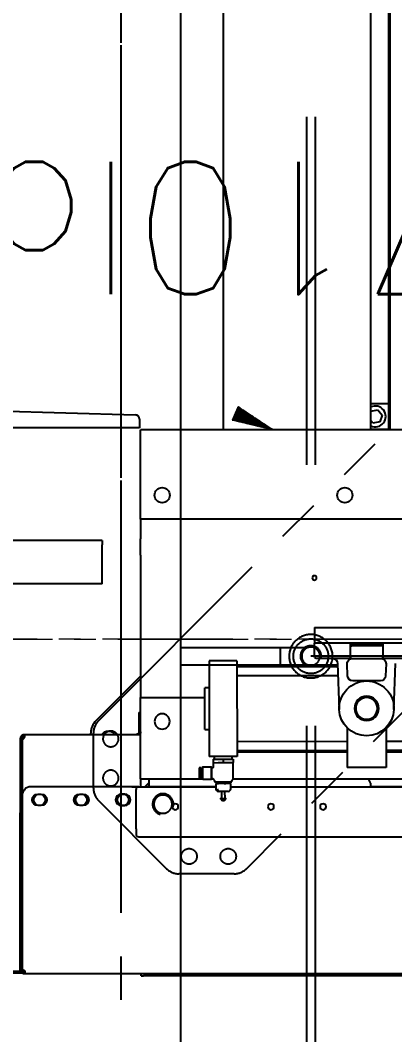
# Model space of a CAD drawing. Header units: millimetres. Extents: x 10462777 to 22643323, y 453826 to 1389191.
# Drawn here: x 11298488 to 11298918, y 596427 to 597593 of the extents above; entities that cross this region are included whole.
import ezdxf
from ezdxf.enums import TextEntityAlignment as Align

# ---------------------------------------------------------------- set-up
doc = ezdxf.new("R2010")
doc.units = ezdxf.units.MM
doc.header["$LTSCALE"] = 200
doc.header["$MEASUREMENT"] = 0
for name, pattern in [('CENTER', [2, 1.25, -0.25, 0.25, -0.25]), ('CENTER2', [1.125, 0.75, -0.125, 0.125, -0.125]), ('DASHED', [3.5, 2, -1.5]), ('PHANTOM', [2.5, 1.25, -0.25, 0.25, -0.25, 0.25, -0.25])]:
    doc.linetypes.add(name, pattern=pattern)
for name, color, linetype in [('1', 1, 'CENTER'), ('2', 2, 'CONTINUOUS'), ('205', 4, 'CONTINUOUS'), ('5', 4, 'CONTINUOUS'), ('DV1_DEFAULT', 7, 'CONTINUOUS'), ('ZZ', 7, 'CONTINUOUS')]:
    doc.layers.add(name, color=color, linetype=linetype)
doc.layers.add('LAYOUT', color=8, linetype='CONTINUOUS', lineweight=25)
doc.layers.add('TOP$1', color=7, linetype='CONTINUOUS', true_color=0xffffff)
doc.layers.add('TOP$23', color=7, linetype='CONTINUOUS', true_color=0xffffff)
doc.styles.add('SEACAD_arial_ttf', font='txt.shx ', dxfattribs={"height": 0.2, "bigfont": ' whgtxt.shx'})

# ---------------------------------------------------------------- blocks, each defined once
blk = doc.blocks.new('r710ic')
at = {"layer": 'DV1_DEFAULT', "color": 1, "linetype": 'CENTER2', "lineweight": 0}
for p, q in [((272041.4, 102141.4), (272041.4, 106426.5)), ((272041.4, 106323.8), (272041.4, 102038.8))]:
    blk.add_line(p, q, dxfattribs=at)
at = {"layer": 'LAYOUT', "color": 3}
blk.add_circle((272041.4, 104232.6), 2050.1, dxfattribs=at)

msp = doc.modelspace()

# ---------------------------------------------------------------- hatches: boundary and pattern name
at = {"layer": '1', "linetype": 'Continuous'}
h = msp.add_hatch(dxfattribs=at)
h.set_pattern_fill('ANSI31', color=27, scale=0.300004, angle=315, style=0, pattern_type=0)
h.set_pattern_definition([(315, (11296118.15898, 603361.51223), (0.212135048, 0.212135048), [])])
h.paths.add_polyline_path([(11298778.29554, 597121.77335), (11298731.26669, 597133.04325), (11298737.95736, 597148.44844)], flags=0)

# ---------------------------------------------------------------- linework, layer by layer
at = {"layer": '1', "color": 124, "linetype": 'Continuous'}
for p, q in [((11299117.78037, 597121.77335, 0), (11298625.77338, 597121.77335, 0)), ((11298625.77338, 597019.06966, 0), (11298625.77338, 597121.77335, 0)), ((11298625.77338, 597019.06966, 0), (11298625.77338, 596996.56127, 0)), ((11299145.78686, 597019.06966, 0), (11298625.77338, 597019.06966, 0)), ((11298625.77338, 596977.76715, 0), (11298625.77338, 596996.56127, 0)), ((11298625.77338, 596977.76715, 0), (11298625.77338, 596855.77372, 0)), ((11298625.77338, 596875.774, 0), (11298625.77338, 596836.9796, 0)), ((11298625.77338, 596836.9796, 0), (11298625.77338, 596814.47122, 0)), ((11298625.77338, 596814.47122, 0), (11298699.75458, 596814.47122, 0)), ((11298625.77338, 596720.71765, 0), (11298625.77338, 596814.47122, 0)), ((11298625.77338, 596720.71765, 0), (11298697.10224, 596720.71765, 0)), ((11298635.77352, 596719.91764, 0), (11298635.77352, 596720.71765, 0)), ((11298707.77358, 596720.71765, 0), (11298709.5463, 596720.71765, 0)), ((11298732.33515, 596720.71765, 0), (11298998.97868, 596720.71765, 0)), ((11298615.77323, 596711.76752, 0), (11298630.77345, 596711.76752, 0)), ((11298635.77352, 596716.7676, 0), (11298630.77345, 596711.76752, 0)), ((11298635.77516, 596711.76752, 0), (11298630.77345, 596711.76752, 0)), ((11298635.77352, 596711.76752, 0), (11298635.77352, 596719.91764, 0)), ((11298712.30623, 596711.76752, 0), (11298635.77352, 596711.76752, 0)), ((11298937.2778, 596711.76752, 0), (11298890.67566, 596711.76752, 0))]:
    msp.add_line(p, q, dxfattribs=at)
for centre in [(11298650.77373, 597046.77228, 0), (11298860.77672, 597046.77228, 0)]:
    msp.add_circle(centre, 8.75012, dxfattribs=at)
at = {"layer": '1', "color": 124, "linetype": 'Continuous', "extrusion": (0, 0, -1)}
for centre, radius in [((-11298825.77622, 596951.77093, 0), 2.50004), ((-11298650.77373, 596786.76859, 0), 8.75012)]:
    msp.add_circle(centre, radius, dxfattribs=at)
at = {"layer": '2', "color": 252, "linetype": 'Continuous'}
for p, q in [((11298720.82723, 598121.79335, 0), (11298720.82723, 597121.77757, 0)), ((11298890.72464, 597121.77757, 0), (11298890.72464, 598121.79335, 0)), ((11298910.77743, 598121.8149, 0), (11298910.77743, 597152.32816, 0)), ((11298912.77745, 597121.81194, 0), (11298912.77745, 598121.79787, 0)), ((11298890.72433, 597152.27378, 0), (11298910.77743, 597152.27378, 0)), ((11298910.77743, 597152.27378, 0), (11298910.77743, 597122.27336, 0)), ((11298910.77743, 597122.27336, 0), (11298890.72433, 597122.27336, 0)), ((11298574.63051, 596787.62647, 0), (11298625.77663, 596838.77258, 0)), ((11298623.89879, 596796.91962, 0), (11298625.77335, 596796.91962, 0)), ((11298623.89879, 596796.91962, 0), (11298623.89879, 596786.91948, 0)), ((11298623.89879, 596786.91948, 0), (11298623.89879, 596774.91931, 0)), ((11298489.646, 596766.79375, 0), (11298487.64597, 596766.79375, 0)), ((11298487.64597, 596766.79375, 0), (11298487.64597, 596766.6683, 0)), ((11298487.64597, 596766.6683, 0), (11298487.64597, 596681.6671, 0)), ((11298487.64597, 596766.6683, 0), (11298489.646, 596766.6683, 0)), ((11298489.646, 596766.79375, 0), (11298489.646, 596766.6683, 0)), ((11298489.646, 596766.6683, 0), (11298489.646, 596681.6671, 0)), ((11298489.77145, 596701.66762, 0), (11298489.77145, 596766.6683, 0)), ((11298490.02374, 596771.05098, 0), (11298491.07265, 596769.3481, 0)), ((11298492.64604, 596771.79382, 0), (11298625.77338, 596771.79382, 0)), ((11298492.64604, 596771.0542, 0), (11298492.64604, 596771.79382, 0)), ((11298492.64604, 596769.42389, 0), (11298492.64604, 596771.0542, 0)), ((11298568.77257, 596771.79326, 0), (11298568.77257, 596773.48413, 0)), ((11298623.89879, 596774.91931, 0), (11298625.77335, 596774.91931, 0)), ((11298623.89879, 596774.91931, 0), (11298623.89879, 596774.79386, 0)), ((11298625.77335, 596774.79386, 0), (11298623.89879, 596774.79386, 0)), ((11298489.76957, 596736.66788, 0), (11298489.64582, 596736.66788, 0)), ((11298625.77338, 596720.71772, 0), (11298625.77338, 596711.6685, 0)), ((11298890.40919, 596716.21396, 0), (11298887.809, 596720.71762, 0)), ((11298623.77266, 596711.66752, 0), (11298499.77159, 596711.66752, 0)), ((11298650.77373, 596711.76752, 0), (11298650.77373, 596711.66674, 0)), ((11298890.67714, 596711.66752, 0), (11298890.67714, 596715.21395, 0)), ((11298489.77145, 596701.66738, 0), (11298489.77145, 596501.6541, 0)), ((11298507.7717, 596703.1674, 0), (11298511.77176, 596703.1674, 0)), ((11298555.77238, 596703.1674, 0), (11298559.77244, 596703.1674, 0)), ((11298607.77312, 596703.1674, 0), (11298603.77306, 596703.1674, 0)), ((11298511.77176, 596690.16722, 0), (11298507.7717, 596690.16722, 0)), ((11298559.77244, 596690.16722, 0), (11298555.77238, 596690.16722, 0)), ((11298603.77306, 596690.16722, 0), (11298607.77312, 596690.16722, 0)), ((11298487.64597, 596681.6671, 0), (11298489.646, 596681.6671, 0)), ((11298487.64597, 596501.6541, 0), (11298487.64597, 596681.6671, 0)), ((11298489.646, 596501.6541, 0), (11298489.646, 596681.6671, 0)), ((11298489.64582, 596546.66518, 0), (11298489.77145, 596546.66518, 0)), ((11298487.64597, 596501.6541, 0), (11298489.646, 596501.6541, 0)), ((11298487.64597, 596501.6541, 0), (11298487.64597, 596501.5391, 0)), ((11298489.646, 596501.5391, 0), (11298487.64597, 596501.5391, 0)), ((11298489.646, 596501.6541, 0), (11298489.646, 596501.5391, 0)), ((11298489.98031, 596497.3089, 0), (11298491.04662, 596499.001, 0)), ((11298492.64604, 596497.30547, 0), (11298492.64604, 596496.53902, 0)), ((11298959.91968, 596496.53902, 0), (11298492.64604, 596496.53902, 0)), ((11298626.77339, 596494.539, 0), (11298626.77339, 596496.53902, 0)), ((11298626.77339, 596494.539, 0), (11298629.11657, 596494.539, 0)), ((11298654.43064, 596494.539, 0), (11298629.11657, 596494.539, 0)), ((11298660.08757, 596494.539, 0), (11298654.43064, 596494.539, 0)), ((11298951.46429, 596494.539, 0), (11298660.08757, 596494.539, 0))]:
    msp.add_line(p, q, dxfattribs=at)
at = {"layer": '2', "color": 60, "linetype": 'Continuous'}
for p, q in [((11298890.72472, 597143.50195, 0), (11298898.56318, 597144.86129, 0)), ((11298898.56318, 597144.86129, 0), (11298903.74136, 597138.65471, 0)), ((11298892.99124, 597129.68584, 0), (11298890.72458, 597132.40268, 0)), ((11298900.95539, 597131.06698, 0), (11298892.99124, 597129.68584, 0)), ((11298903.74136, 597138.65471, 0), (11298900.95539, 597131.06698, 0))]:
    msp.add_line(p, q, dxfattribs=at)
at = {"layer": '2', "color": 80, "linetype": 'Continuous'}
for p, q in [((11298574.63051, 596787.62647, 0), (11298625.77663, 596838.77258, 0)), ((11298568.77257, 596771.79326, 0), (11298568.77257, 596773.48413, 0))]:
    msp.add_line(p, q, dxfattribs=at)
at = {"layer": '2', "color": 7, "linetype": 'Continuous'}
for p, q in [((11298620.77331, 596663.36054, 0), (11298620.77331, 596708.66748, 0)), ((11298623.77335, 596711.66752, 0), (11298712.31192, 596711.66752, 0)), ((11298729.62491, 596711.66752, 0), (11298987.77852, 596711.66752, 0)), ((11298620.77331, 596663.36054, 0), (11298620.77331, 596661.36051, 0)), ((11298620.77331, 596661.36051, 0), (11298620.77331, 596656.76514, 0)), ((11298623.77335, 596654.16702, 0), (11298987.77852, 596654.16702, 0))]:
    msp.add_line(p, q, dxfattribs=at)
at = {"layer": '2', "color": 252, "linetype": 'Continuous'}
for centre in [(11298509.77173, 596696.66731, 0), (11298557.77241, 596696.66731, 0), (11298605.77309, 596696.66731, 0)]:
    msp.add_circle(centre, 6.50009, dxfattribs=at)
at = {"layer": '2', "color": 7, "linetype": 'Continuous', "extrusion": (0, 0, -1)}
for centre in [(-11298665.77395, 596688.6672, 0), (-11298775.77551, 596688.6672, 0), (-11298835.77636, 596688.6672, 0)]:
    msp.add_circle(centre, 3.50005, dxfattribs=at)
at = {"layer": '2', "color": 60, "linetype": 'Continuous'}
msp.add_arc((11298895.77721, 597137.27357, 0), 12.00017, 245.09651644, 114.89463288, dxfattribs=at)
at = {"layer": '2', "color": 80, "linetype": 'Continuous'}
msp.add_arc((11298588.77285, 596773.48413, 0), 20.00028, 135, 180, dxfattribs=at)
at = {"layer": '2', "color": 252, "linetype": 'Continuous'}
for centre, radius, start, end in [((11298588.77285, 596773.48413, 0), 20.00028, 135, 180), ((11298489.77145, 596769.66835, 0), 3.00004, 270, 286.62741682), ((11298499.77159, 596701.66738, 0), 10.00014, 90, 180), ((11298888.67711, 596715.21395, 0), 2.00003, 0, 30.00000006), ((11298603.77306, 596696.66731, 0), 6.50009, 90, 270), ((11298607.77312, 596696.66731, 0), 6.50009, 270, 90)]:
    msp.add_arc(centre, radius, start, end, dxfattribs=at)
at = {"layer": '2', "color": 252, "linetype": 'Continuous', "extrusion": (0, 0, -1)}
for centre, radius, start, end in [((-11298492.64604, 596766.79375, 0), 5.00007, 58.36840005, 90), ((-11298507.7717, 596696.66731, 0), 6.50009, 270, 90), ((-11298511.77176, 596696.66731, 0), 6.50009, 90, 270), ((-11298555.77238, 596696.66731, 0), 6.50009, 270, 90), ((-11298559.77244, 596696.66731, 0), 6.50009, 90, 270), ((-11298489.77145, 596498.6645, 0), 2.98961, 90, 105.94408725), ((-11298492.64604, 596501.5391, 0), 5.00007, 270, 302.2178371)]:
    msp.add_arc(centre, radius, start, end, dxfattribs=at)
at = {"layer": '2', "color": 80, "linetype": 'Continuous', "extrusion": (0, 0, -1)}
for start, end in [(33.94123631, 90), (90, 146.05876369)]:
    msp.add_arc((-11298588.77285, 596766.76831, 0), 9.00013, start, end, dxfattribs=at)
at = {"layer": '2', "color": 7, "linetype": 'Continuous'}
msp.add_arc((11298623.77335, 596708.66748, 0), 3.00004, 90, 180, dxfattribs=at)
msp.add_ellipse((11298623.77335, 596656.76514, 0), major_axis=(3.00004, 0), ratio=0.8660254038, start_param=3.1415926536, end_param=4.7123889804, dxfattribs=at)
at = {"layer": '2', "color": 252, "linetype": 'Continuous'}
for points, knots in [([(11298490.02375, 596771.05096, 0), (11298489.70195, 596770.85242, 0), (11298489.38943, 596770.6083, 0), (11298488.80119, 596770.02007, 0), (11298488.53475, 596769.66956, 0), (11298488.1168, 596768.95222, 0), (11298487.96519, 596768.58632, 0), (11298487.76078, 596767.9153, 0), (11298487.70695, 596767.61162, 0), (11298487.64992, 596767.11356, 0), (11298487.64597, 596766.91888, 0), (11298487.64597, 596766.79375, 0)], [0, 0, 0, 0, 0.1840117422, 0.1840117422, 0.3880088066, 0.3880088066, 0.5920058711, 0.5920058711, 0.7960029355, 0.7960029355, 1, 1, 1, 1]), ([(11298491.07265, 596769.3481, 0), (11298491.05494, 596769.33704, 0), (11298491.01956, 596769.31495, 0), (11298490.96678, 596769.28003, 0), (11298490.91441, 596769.24387, 0), (11298490.86253, 596769.20636, 0), (11298490.81122, 596769.16758, 0), (11298490.76055, 596769.12753, 0), (11298490.71057, 596769.08626, 0), (11298490.66136, 596769.04379, 0), (11298490.61298, 596769.00018, 0), (11298490.56549, 596768.95545, 0), (11298490.51894, 596768.90967, 0), (11298490.47341, 596768.86289, 0), (11298490.42895, 596768.81518, 0), (11298490.38561, 596768.76659, 0), (11298490.34343, 596768.71719, 0), (11298490.30245, 596768.66704, 0), (11298490.2627, 596768.6162, 0), (11298490.22423, 596768.56475, 0), (11298490.18705, 596768.51275, 0), (11298490.15119, 596768.46027, 0), (11298490.11667, 596768.40739, 0), (11298490.08351, 596768.35418, 0), (11298490.05171, 596768.30072, 0), (11298490.02129, 596768.24709, 0), (11298489.99226, 596768.19335, 0), (11298489.9646, 596768.1396, 0), (11298489.93832, 596768.0859, 0), (11298489.91341, 596768.03234, 0), (11298489.88986, 596767.97899, 0), (11298489.86765, 596767.92594, 0), (11298489.84676, 596767.87325, 0), (11298489.82718, 596767.82101, 0), (11298489.80887, 596767.76929, 0), (11298489.79181, 596767.71817, 0), (11298489.76842, 596767.64371, 0), (11298489.74152, 596767.54794, 0), (11298489.71454, 596767.43468, 0), (11298489.69321, 596767.32739, 0), (11298489.67687, 596767.22672, 0), (11298489.66482, 596767.13327, 0), (11298489.65639, 596767.04759, 0), (11298489.65089, 596766.97012, 0), (11298489.64771, 596766.90158, 0), (11298489.64619, 596766.84147, 0), (11298489.64606, 596766.80969, 0), (11298489.646, 596766.79375, 0)], [0, 0, 0, 0, 0.0160294994, 0.0320087777, 0.0479419801, 0.0638334882, 0.0796879429, 0.0955102667, 0.111305686, 0.1270797518, 0.14283836, 0.1585877707, 0.1743345731, 0.1900814163, 0.2058324595, 0.2215942505, 0.2373729594, 0.2531743968, 0.2690040333, 0.2848670196, 0.3007682081, 0.3167121749, 0.3327032421, 0.3487455012, 0.3648428361, 0.3809989468, 0.3972173723, 0.4135015146, 0.4298546614, 0.4462800095, 0.4627806873, 0.4793597771, 0.4960203373, 0.5127654232, 0.5295981087, 0.5465215062, 0.5635387865, 0.6049578547, 0.6469127404, 0.6894045431, 0.7324218235, 0.7759433796, 0.8199408234, 0.8643809737, 0.9092280902, 0.9544459788, 1, 1, 1, 1]), ([(11298490.6299, 596766.79375, 0), (11298491.00603, 596766.9472, 0), (11298491.35997, 596767.20392, 0), (11298491.96925, 596767.87345, 0), (11298492.2245, 596768.28638, 0), (11298492.50442, 596768.93967, 0), (11298492.58053, 596769.16264, 0), (11298492.69615, 596769.60131, 0), (11298492.73565, 596769.81692, 0), (11298492.77583, 596770.22456, 0), (11298492.7765, 596770.41642, 0), (11298492.7397, 596770.764, 0), (11298492.70223, 596770.91968, 0), (11298492.64604, 596771.0542, 0)], [0, 0, 0, 0, 0.25, 0.25, 0.5, 0.5, 0.625, 0.625, 0.75, 0.75, 0.875, 0.875, 1, 1, 1, 1]), ([(11298490.6299, 596766.79375, 0), (11298490.69216, 596766.81005, 0), (11298490.81623, 596766.84254, 0), (11298490.99778, 596766.90409, 0), (11298491.1743, 596766.97441, 0), (11298491.34481, 596767.05404, 0), (11298491.50865, 596767.14231, 0), (11298491.66505, 596767.23882, 0), (11298491.81328, 596767.34301, 0), (11298491.95275, 596767.45409, 0), (11298492.08294, 596767.5712, 0), (11298492.20331, 596767.69344, 0), (11298492.31333, 596767.81989, 0), (11298492.47639, 596768.03307, 0), (11298492.6546, 596768.34367, 0), (11298492.75529, 596768.67136, 0), (11298492.77626, 596768.90988, 0), (11298492.76251, 596769.07444, 0), (11298492.72191, 596769.22418, 0), (11298492.67141, 596769.30795, 0), (11298492.64604, 596769.35002, 0)], [0, 0, 0, 0, 0.0465646765, 0.0927894607, 0.1386266212, 0.1840302721, 0.2289588324, 0.2733776471, 0.3172579201, 0.3605860814, 0.4033592004, 0.4455790291, 0.4872546204, 0.5284051098, 0.64876428, 0.766058166, 0.8242927455, 0.8825175732, 0.9410008888, 1, 1, 1, 1]), ([(11298623.89879, 596774.79386, 0), (11298623.89879, 596774.71878, 0), (11298623.89643, 596774.60198, 0), (11298623.86221, 596774.30314, 0), (11298623.82991, 596774.12093, 0), (11298623.70726, 596773.71832, 0), (11298623.6163, 596773.49878, 0), (11298623.36553, 596773.06838, 0), (11298623.20566, 596772.85807, 0), (11298622.83454, 596772.48695, 0), (11298622.62424, 596772.32709, 0), (11298622.19383, 596772.07632, 0), (11298621.97429, 596771.98535, 0), (11298621.57168, 596771.8627, 0), (11298621.38947, 596771.83041, 0), (11298621.09063, 596771.79619, 0), (11298620.97384, 596771.79382, 0), (11298620.89875, 596771.79382, 0)], [0, 0, 0, 0, 0.125, 0.125, 0.25, 0.25, 0.375, 0.375, 0.5, 0.5, 0.625, 0.625, 0.75, 0.75, 0.875, 0.875, 1, 1, 1, 1]), ([(11298625.89882, 596774.79386, 0), (11298625.8988, 596774.78379, 0), (11298625.89877, 596774.76358, 0), (11298625.89845, 596774.73019, 0), (11298625.89788, 596774.69451, 0), (11298625.89698, 596774.65634, 0), (11298625.89571, 596774.61579, 0), (11298625.894, 596774.57289, 0), (11298625.8918, 596774.52767, 0), (11298625.88905, 596774.48019, 0), (11298625.88569, 596774.43049, 0), (11298625.88164, 596774.37861, 0), (11298625.87686, 596774.32461, 0), (11298625.87126, 596774.26852, 0), (11298625.86478, 596774.21041, 0), (11298625.85736, 596774.15033, 0), (11298625.84893, 596774.08832, 0), (11298625.83941, 596774.02445, 0), (11298625.82875, 596773.95877, 0), (11298625.81686, 596773.89135, 0), (11298625.80368, 596773.82225, 0), (11298625.78915, 596773.75152, 0), (11298625.7732, 596773.67925, 0), (11298625.75575, 596773.60549, 0), (11298625.73675, 596773.53032, 0), (11298625.71613, 596773.45381, 0), (11298625.69382, 596773.37605, 0), (11298625.66978, 596773.2971, 0), (11298625.64395, 596773.21709, 0), (11298625.61628, 596773.13613, 0), (11298625.58674, 596773.05431, 0), (11298625.55528, 596772.97175, 0), (11298625.52187, 596772.88856, 0), (11298625.48648, 596772.80484, 0), (11298625.44909, 596772.7207, 0), (11298625.40967, 596772.63626, 0), (11298625.36821, 596772.55162, 0), (11298625.3247, 596772.4669, 0), (11298625.27913, 596772.3822, 0), (11298625.2315, 596772.29763, 0), (11298625.1951, 596772.23584, 0), (11298625.17474, 596772.20222, 0), (11298625.17132, 596772.19658, 0)], [0, 0, 0, 0, 0.0222025936, 0.0445373935, 0.0670131692, 0.0896378189, 0.1124184144, 0.1353612461, 0.1584718691, 0.1817551495, 0.2052153109, 0.2288559797, 0.2526802307, 0.2766906309, 0.3008892829, 0.3252778664, 0.349857679, 0.3746296755, 0.3995945059, 0.424752552, 0.4501039623, 0.4756486863, 0.5013865072, 0.5273170733, 0.5534399279, 0.579754539, 0.6062603271, 0.632955196, 0.6598284167, 0.6868746554, 0.7140894391, 0.7414678211, 0.769004424, 0.7966934816, 0.8245288777, 0.8525041839, 0.8806126952, 0.9088474645, 0.9372013352, 0.9656669733, 0.9942368975, 1, 1, 1, 1]), ([(11298489.98031, 596497.3089, 0), (11298489.95477, 596497.32518, 0), (11298489.90363, 596497.35778, 0), (11298489.82766, 596497.40872, 0), (11298489.75218, 596497.46121, 0), (11298489.67734, 596497.51537, 0), (11298489.60319, 596497.57114, 0), (11298489.52982, 596497.6285, 0), (11298489.4573, 596497.6874, 0), (11298489.3857, 596497.74781, 0), (11298489.31509, 596497.8097, 0), (11298489.24554, 596497.87301, 0), (11298489.1771, 596497.93769, 0), (11298489.10986, 596498.00369, 0), (11298489.04387, 596498.07095, 0), (11298488.9792, 596498.1394, 0), (11298488.91591, 596498.20897, 0), (11298488.85404, 596498.27959, 0), (11298488.79365, 596498.3512, 0), (11298488.73476, 596498.42373, 0), (11298488.67742, 596498.49711, 0), (11298488.62167, 596498.57127, 0), (11298488.56753, 596498.64612, 0), (11298488.51504, 596498.72159, 0), (11298488.46421, 596498.79761, 0), (11298488.41506, 596498.87409, 0), (11298488.36762, 596498.95095, 0), (11298488.32189, 596499.0281, 0), (11298488.27788, 596499.10548, 0), (11298488.2356, 596499.18298, 0), (11298488.19504, 596499.26053, 0), (11298488.15621, 596499.33804, 0), (11298488.1191, 596499.41543, 0), (11298488.0837, 596499.49261, 0), (11298488.04999, 596499.5695, 0), (11298488.01795, 596499.64601, 0), (11298487.98758, 596499.72206, 0), (11298487.95883, 596499.79756, 0), (11298487.9317, 596499.87244, 0), (11298487.90614, 596499.9466, 0), (11298487.88212, 596500.01997, 0), (11298487.85221, 596500.11632, 0), (11298487.81848, 596500.23435, 0), (11298487.78341, 596500.37207, 0), (11298487.75349, 596500.50492, 0), (11298487.7283, 596500.6325, 0), (11298487.70744, 596500.75438, 0), (11298487.69048, 596500.87021, 0), (11298487.67699, 596500.97963, 0), (11298487.66655, 596501.0823, 0), (11298487.65875, 596501.17791, 0), (11298487.65319, 596501.26615, 0), (11298487.64947, 596501.34681, 0), (11298487.64725, 596501.41941, 0), (11298487.64613, 596501.48446, 0), (11298487.64602, 596501.52095, 0), (11298487.64597, 596501.5391, 0)], [0, 0, 0, 0, 0.0157927205, 0.0316268419, 0.0474987609, 0.0634048704, 0.0793415696, 0.0953052747, 0.111292429, 0.1272995132, 0.1433230556, 0.1593596424, 0.175405928, 0.1914586456, 0.2075113064, 0.2235574971, 0.23959395, 0.2556173188, 0.2716241889, 0.2876110879, 0.3035744961, 0.3195108564, 0.3354165847, 0.3512880801, 0.3671217355, 0.3829139477, 0.398661128, 0.4143597131, 0.4300061762, 0.4455970375, 0.4611288766, 0.4765983438, 0.4920021723, 0.507337191, 0.5226003377, 0.5377886726, 0.5528993925, 0.5679298456, 0.5828775473, 0.5977401957, 0.6125156892, 0.6272021441, 0.6562951244, 0.6849996837, 0.7133143471, 0.7412381869, 0.7687711955, 0.7959146857, 0.8226717194, 0.849047567, 0.8750501962, 0.900690791, 0.9259842955, 0.950949978, 0.9756120033, 1, 1, 1, 1]), ([(11298491.04663, 596499.00103, 0), (11298490.86279, 596499.11711, 0), (11298490.68456, 596499.25788, 0), (11298490.33806, 596499.60438, 0), (11298490.17744, 596499.81605, 0), (11298489.92608, 596500.24888, 0), (11298489.83526, 596500.46945, 0), (11298489.71333, 596500.87286, 0), (11298489.68158, 596501.05481, 0), (11298489.64815, 596501.35158, 0), (11298489.646, 596501.4666, 0), (11298489.646, 596501.5391, 0)], [0, 0, 0, 0, 0.1763703203, 0.1763703203, 0.3822777402, 0.3822777402, 0.5881851601, 0.5881851601, 0.7940925801, 0.7940925801, 1, 1, 1, 1]), ([(11298490.59269, 596501.5391, 0), (11298490.63964, 596501.51976, 0), (11298490.73411, 596501.48086, 0), (11298490.87173, 596501.41103, 0), (11298491.00695, 596501.33276, 0), (11298491.13912, 596501.24547, 0), (11298491.26803, 596501.14964, 0), (11298491.39333, 596501.0455, 0), (11298491.51472, 596500.93339, 0), (11298491.63189, 596500.81364, 0), (11298491.74451, 596500.68665, 0), (11298491.85234, 596500.55294, 0), (11298491.95516, 596500.4131, 0), (11298492.05275, 596500.26771, 0), (11298492.14488, 596500.1174, 0), (11298492.23133, 596499.96282, 0), (11298492.31186, 596499.80465, 0), (11298492.46269, 596499.47812, 0), (11298492.63813, 596498.97492, 0), (11298492.73605, 596498.46368, 0), (11298492.76211, 596498.10626, 0), (11298492.76128, 596497.88001, 0), (11298492.74182, 596497.6699, 0), (11298492.70556, 596497.47603, 0), (11298492.66583, 596497.36218, 0), (11298492.64604, 596497.30547, 0)], [0, 0, 0, 0, 0.0259260595, 0.0521630282, 0.0787436669, 0.1056956725, 0.1330423238, 0.1608031246, 0.1889944317, 0.2176300573, 0.2467174625, 0.2762549684, 0.3062376897, 0.3366568101, 0.3675003262, 0.3987537275, 0.4304006216, 0.4624233106, 0.5935256474, 0.7282707985, 0.7827833486, 0.8373670055, 0.8918672337, 0.9461286684, 1, 1, 1, 1]), ([(11298490.59269, 596501.5391, 0), (11298490.96892, 596501.45099, 0), (11298491.32373, 596501.301, 0), (11298491.93674, 596500.90635, 0), (11298492.19474, 596500.66161, 0), (11298492.47983, 596500.27238, 0), (11298492.55783, 596500.13923, 0), (11298492.6775, 596499.8766, 0), (11298492.71916, 596499.74718, 0), (11298492.76384, 596499.50184, 0), (11298492.76685, 596499.38602, 0), (11298492.73483, 596499.17557, 0), (11298492.69979, 596499.08096, 0), (11298492.64604, 596498.99892, 0)], [0, 0, 0, 0, 0.25, 0.25, 0.5, 0.5, 0.625, 0.625, 0.75, 0.75, 0.875, 0.875, 1, 1, 1, 1])]:
    msp.add_open_spline(points, degree=3, knots=knots, dxfattribs=at)
at = {"layer": '205', "color": 252, "linetype": 'Continuous'}
for p, q in [((11298825.77622, 596894.77012, 0), (11298945.77792, 596894.77012, 0)), ((11298825.77622, 596894.77012, 0), (11298825.77622, 596876.76987, 0)), ((11298825.77622, 596861.26965, 0), (11298825.77622, 596876.76987, 0)), ((11298945.77792, 596876.76987, 0), (11298825.77622, 596876.76987, 0)), ((11298866.7768, 596876.76987, 0), (11298827.77625, 596876.76987, 0)), ((11298866.7768, 596876.76987, 0), (11298866.7768, 596861.26965, 0)), ((11298866.7768, 596873.76983, 0), (11298868.77683, 596873.76983, 0)), ((11298866.77706, 596874.76984, 0), (11298904.77601, 596874.76984, 0)), ((11298902.77731, 596873.76983, 0), (11298868.77683, 596873.76983, 0)), ((11298904.77734, 596873.76983, 0), (11298902.77731, 596873.76983, 0)), ((11298904.77734, 596861.26965, 0), (11298904.77734, 596876.76987, 0)), ((11298943.77789, 596876.76987, 0), (11298904.77734, 596876.76987, 0)), ((11298866.7768, 596861.26965, 0), (11298866.7768, 596859.53757, 0)), ((11298904.77734, 596859.53757, 0), (11298904.77734, 596861.26965, 0)), ((11298736.65968, 596856.45627, 0), (11298704.65929, 596856.38901, 0)), ((11298704.65929, 596856.38901, 0), (11298704.68452, 596844.38887, 0)), ((11298736.65968, 596856.45627, 0), (11298736.6849, 596844.45613, 0)), ((11298852.51442, 596851.69971, 0), (11298736.67019, 596851.45621, 0)), ((11298852.58381, 596849.69982, 0), (11298736.67439, 596849.45619, 0)), ((11298840.77643, 596859.26962, 0), (11298827.77625, 596859.26962, 0)), ((11298867.04475, 596859.26962, 0), (11298840.77643, 596859.26962, 0)), ((11298852.45166, 596853.47893, 0), (11298854.29581, 596800.66945, 0)), ((11298863.96205, 596839.05994, 0), (11298863.47315, 596853.06013, 0)), ((11298868.77683, 596859.26962, 0), (11298867.04475, 596859.26962, 0)), ((11298869.46958, 596859.26962, 0), (11298902.08456, 596859.26962, 0)), ((11298904.50939, 596859.26962, 0), (11298902.77731, 596859.26962, 0)), ((11298930.77771, 596859.26962, 0), (11298904.50939, 596859.26962, 0)), ((11298908.08099, 596853.06013, 0), (11298907.59209, 596839.05994, 0)), ((11298917.25833, 596800.66945, 0), (11298919.10248, 596853.47893, 0)), ((11298704.68452, 596844.38887, 0), (11298704.86528, 596758.38784, 0)), ((11298736.6849, 596844.45613, 0), (11298736.86567, 596758.4551, 0)), ((11298736.69541, 596839.45607, 0), (11298852.93543, 596839.7004, 0)), ((11298704.72445, 596825.38864, 0), (11298699.72439, 596825.37813, 0)), ((11298699.82529, 596777.37756, 0), (11298699.72439, 596825.37813, 0)), ((11298885.77707, 596833.26925, 0), (11298869.95848, 596833.26925, 0)), ((11298901.59566, 596833.26925, 0), (11298885.77707, 596833.26925, 0)), ((11298863.32314, 596779.67703, 0), (11298863.36718, 596758.72099, 0)), ((11298908.32368, 596779.77161, 0), (11298908.36772, 596758.81558, 0)), ((11298699.82529, 596777.37756, 0), (11298704.82535, 596777.38807, 0)), ((11298704.86528, 596758.38784, 0), (11298704.89051, 596746.38769, 0)), ((11298863.35767, 596763.72106, 0), (11298736.85516, 596763.45516, 0)), ((11298736.86567, 596758.4551, 0), (11298736.89089, 596746.45495, 0)), ((11298863.36718, 596758.72099, 0), (11298863.41973, 596733.72069, 0)), ((11299034.85873, 596764.08153, 0), (11298908.35621, 596763.81564, 0)), ((11298908.36772, 596758.81558, 0), (11298908.42027, 596733.81528, 0)), ((11298736.89089, 596746.45495, 0), (11298704.89051, 596746.38769, 0)), ((11298709.39398, 596743.39711, 0), (11298720.89122, 596743.42128, 0)), ((11298709.39398, 596743.39711, 0), (11298709.40238, 596739.39706, 0)), ((11298710.39057, 596746.39945, 0), (11298710.39688, 596743.39922, 0)), ((11298720.89122, 596743.42128, 0), (11298732.39425, 596743.44545, 0)), ((11298720.89122, 596743.42128, 0), (11298720.89963, 596739.42123, 0)), ((11298731.39713, 596743.44336, 0), (11298731.39082, 596746.44359, 0)), ((11298732.39425, 596743.44545, 0), (11298732.40003, 596743.44547, 0)), ((11298732.39425, 596743.44545, 0), (11298732.40266, 596739.44541, 0)), ((11298732.40003, 596743.44547, 0), (11298732.40844, 596739.44542, 0)), ((11298736.87618, 596753.45504, 0), (11298863.37869, 596753.72094, 0)), ((11298736.88038, 596751.45501, 0), (11298863.3829, 596751.72091, 0)), ((11298908.37723, 596753.81552, 0), (11299034.87975, 596754.08141, 0)), ((11298908.38144, 596751.81549, 0), (11299034.88395, 596752.08139, 0)), ((11298695.13359, 596733.36697, 0), (11298693.22704, 596733.36296, 0)), ((11298693.41769, 596733.36331, 0), (11298693.44292, 596721.36348, 0)), ((11298694.91771, 596733.36646, 0), (11298694.94293, 596721.36663, 0)), ((11298695.92088, 596731.8686, 0), (11298694.92086, 596731.8665, 0)), ((11298696.91879, 596732.87072, 0), (11298695.91877, 596732.86861, 0)), ((11298695.94189, 596721.86848, 0), (11298695.91877, 596732.86861, 0)), ((11298697.41564, 596734.37178, 0), (11298696.91668, 596733.87073, 0)), ((11298696.94401, 596720.87057, 0), (11298696.91668, 596733.87073, 0)), ((11298707.41576, 596734.3928, 0), (11298697.41564, 596734.37178, 0)), ((11298697.44507, 596720.37162, 0), (11298697.41564, 596734.37178, 0)), ((11298707.91682, 596733.89385, 0), (11298707.41576, 596734.3928, 0)), ((11298707.44519, 596720.39264, 0), (11298707.41576, 596734.3928, 0)), ((11298707.94414, 596720.89369, 0), (11298707.91682, 596733.89385, 0)), ((11298708.41787, 596733.39489, 0), (11298707.91787, 596733.39384, 0)), ((11298709.40238, 596739.39706, 0), (11298715.15101, 596739.40914, 0)), ((11298709.40527, 596739.39707, 0), (11298709.41578, 596734.39701, 0)), ((11298709.43818, 596734.35369, 0), (11298709.41578, 596734.39701, 0)), ((11298715.15101, 596739.40914, 0), (11298720.89963, 596739.42123, 0)), ((11298720.89963, 596739.42123, 0), (11298726.65115, 596739.43332, 0)), ((11298726.65115, 596739.43332, 0), (11298732.40266, 596739.44541, 0)), ((11298732.40266, 596739.44541, 0), (11298732.40555, 596739.44541, 0)), ((11298732.40555, 596739.44541, 0), (11298732.40844, 596739.44542, 0)), ((11298732.44352, 596721.38169, 0), (11298732.40555, 596739.44541, 0)), ((11298908.42027, 596733.81528, 0), (11298863.41973, 596733.72069, 0)), ((11298693.22704, 596721.36277, 0), (11298695.13359, 596721.36677, 0)), ((11298694.93978, 596722.86639, 0), (11298695.93979, 596722.86849, 0)), ((11298695.94189, 596721.86848, 0), (11298696.94191, 596721.87058, 0)), ((11298696.94401, 596720.87057, 0), (11298697.44507, 596720.37162, 0)), ((11298697.44507, 596720.37162, 0), (11298707.44519, 596720.39264, 0)), ((11298707.44519, 596720.39264, 0), (11298707.94414, 596720.89369, 0)), ((11298707.94309, 596721.3937, 0), (11298708.60395, 596721.39509, 0)), ((11298710.94982, 596718.21396, 0), (11298710.95153, 596717.39996, 0)), ((11298710.95153, 596717.39996, 0), (11298720.95165, 596717.42098, 0)), ((11298712.35774, 596715.40288, 0), (11298712.29913, 596715.40276, 0)), ((11298712.29913, 596715.40276, 0), (11298712.31174, 596709.40268, 0)), ((11298712.37035, 596709.40281, 0), (11298712.31174, 596709.40268, 0)), ((11298714.02262, 596715.40638, 0), (11298712.35774, 596715.40288, 0)), ((11298713.45156, 596717.40521, 0), (11298713.45577, 596715.40519, 0)), ((11298714.02262, 596715.40638, 0), (11298715.40956, 596715.40929, 0)), ((11298722.06626, 596715.42329, 0), (11298715.40956, 596715.40929, 0)), ((11298720.95165, 596717.42098, 0), (11298730.95177, 596717.442, 0)), ((11298722.06626, 596715.42329, 0), (11298724.00768, 596715.42737, 0)), ((11298728.99949, 596715.43786, 0), (11298724.00768, 596715.42737, 0)), ((11298728.45595, 596715.43672, 0), (11298728.45174, 596717.43674, 0)), ((11298728.99949, 596715.43786, 0), (11298729.61258, 596715.43915, 0)), ((11298729.62519, 596709.43908, 0), (11298729.61258, 596715.43915, 0)), ((11298730.95177, 596717.442, 0), (11298730.95006, 596718.256, 0)), ((11298716.81493, 596706.4121, 0), (11298715.42752, 596706.40918, 0)), ((11298722.36218, 596706.42376, 0), (11298716.81493, 596706.4121, 0)), ((11298718.01428, 596697.5653, 0), (11298718.84566, 596696.59222, 0)), ((11298718.39338, 596698.3901, 0), (11298723.5899, 596698.40102, 0)), ((11298718.97475, 596706.41664, 0), (11298718.99162, 596698.39135, 0)), ((11298726.52203, 596706.4325, 0), (11298722.36218, 596706.42376, 0)), ((11298722.99167, 596698.39976, 0), (11298722.9748, 596706.42505, 0)), ((11298723.14519, 596696.60126, 0), (11298723.97247, 596697.57782, 0)), ((11298719.22686, 596696.41701, 0), (11298720.99579, 596696.42072, 0)), ((11298719.99578, 596696.41862, 0), (11298719.99677, 596695.94861, 0)), ((11298719.99677, 596695.94861, 0), (11298721.99679, 596695.95282, 0)), ((11298720.99579, 596696.42072, 0), (11298722.76473, 596696.42444, 0)), ((11298721.99679, 596695.95282, 0), (11298721.99581, 596696.42283, 0))]:
    msp.add_line(p, q, dxfattribs=at)
at = {"layer": '205', "color": 252, "linetype": 'Continuous', "extrusion": (0, 0, -1)}
for radius in [14.0002, 12.50018]:
    msp.add_circle((-11298885.77707, 596801.7688, 0), radius, dxfattribs=at)
at = {"layer": '205', "color": 252, "linetype": 'Continuous'}
msp.add_circle((11298885.77707, 596801.7688, 0), 13.00018, dxfattribs=at)
at = {"layer": '205', "color": 252, "linetype": 'Continuous', "extrusion": (0, 0, -1)}
for centre, radius, start, end in [((-11298827.77625, 596861.26965, 0), 2.00003, 270, 0), ((-11298846.45523, 596853.26953, 0), 6.00009, 90, 177.99999996), ((-11298869.46958, 596853.26953, 0), 6.00009, 357.99999996, 90), ((-11298902.08456, 596853.26953, 0), 6.00009, 90, 182.00000004), ((-11298869.95848, 596839.26934, 0), 6.00009, 270, 357.99999996), ((-11298901.59566, 596839.26934, 0), 6.00009, 182.00000004, 270), ((-11298885.77707, 596801.7688, 0), 31.50045, 357.99999996, 90), ((-11298885.77707, 596801.7688, 0), 31.50045, 90, 182.00000004), ((-11298885.77707, 596801.7688, 0), 31.50045, 182.00000004, 357.99999996), ((-11298708.9498, 596718.20976, 0), 2.00003, 128.56175737, 179.8795698), ((-11298732.95009, 596718.2602, 0), 2.00003, 359.8795698, 51.19738246)]:
    msp.add_arc(centre, radius, start, end, dxfattribs=at)
at = {"layer": '205', "color": 252, "linetype": 'Continuous'}
for centre, radius, start, end in [((11298711.44326, 596721.33755, 0), 2.00003, 197.64000927, 231.43824263), ((11298730.44349, 596721.37748, 0), 2.00003, 308.80261754, 0.1204302), ((11298718.39443, 596697.89009, 0), 0.50001, 90.1204302, 220.50988462), ((11298723.59095, 596697.90101, 0), 0.50001, 319.73097564, 90.1204302), ((11298719.22581, 596696.91701, 0), 0.50001, 220.50988462, 270.1204302), ((11298722.76368, 596696.92445, 0), 0.50001, 270.1204302, 319.73097564)]:
    msp.add_arc(centre, radius, start, end, dxfattribs=at)
for centre, major_axis, ratio, start_param, end_param in [((11298715.42122, 596709.40922, 0), (3.05087, 0.00641), 0.9833380666, 3.1415926536, 4.7123889804), ((11298716.80862, 596709.41214, 0), (0.00631, -3.00004), 0.9244515557, 4.7123889804, 6.2831853072), ((11298726.51572, 596709.43254, 0), (3.05087, 0.00641), 0.9833380666, 4.7123889804, 6.2831853072)]:
    msp.add_ellipse(centre, major_axis=major_axis, ratio=ratio, start_param=start_param, end_param=end_param, dxfattribs=at)
for points, knots in [([(11298867.04475, 596859.26962, 0), (11298866.95282, 596859.26962, 0), (11298866.88476, 596859.28868, 0), (11298866.79586, 596859.37758, 0), (11298866.7768, 596859.44562, 0), (11298866.7768, 596859.53757, 0)], [0, 0, 0, 0, 0.5, 0.5, 1, 1, 1, 1]), ([(11298904.77734, 596859.53757, 0), (11298904.77734, 596859.44564, 0), (11298904.75828, 596859.37758, 0), (11298904.66938, 596859.28868, 0), (11298904.60134, 596859.26962, 0), (11298904.50939, 596859.26962, 0)], [0, 0, 0, 0, 0.5, 0.5, 1, 1, 1, 1]), ([(11298709.2929, 596734.87548, 0), (11298709.29292, 596734.87544, 0), (11298709.29337, 596734.87462, 0), (11298709.29602, 596734.86983, 0), (11298709.30251, 596734.85762, 0), (11298709.31268, 596734.83788, 0), (11298709.33409, 596734.79325, 0), (11298709.39078, 596734.65198, 0), (11298709.43418, 596734.4054, 0), (11298709.38228, 596734.0684, 0), (11298709.21513, 596733.75584, 0), (11298708.93246, 596733.51296, 0), (11298708.64471, 596733.39995, 0), (11298708.46867, 596733.40071, 0), (11298708.41803, 596733.40525, 0)], [0, 0, 0, 0, 0.0397706136, 0.063268708, 0.07236073, 0.0806068724, 0.1000579392, 0.1390273445, 0.2890521714, 0.432507718, 0.5962931652, 0.7593726092, 0.9322096104, 1, 1, 1, 1]), ([(11298708.54267, 596721.38481, 0), (11298708.56336, 596721.38936, 0), (11298708.70256, 596721.41369, 0), (11298708.96092, 596721.34228, 0), (11298709.24493, 596721.17856, 0), (11298709.42758, 596720.96154, 0), (11298709.51523, 596720.8112, 0), (11298709.53513, 596720.73443, 0), (11298709.53575, 596720.73195, 0)], [0, 0, 0, 0, 0.0493092529, 0.3328943278, 0.5990964619, 0.8132909022, 0.9939975866, 1, 1, 1, 1])]:
    msp.add_open_spline(points, degree=3, knots=knots, dxfattribs=at)
at = {"layer": '5', "color": 252, "linetype": 'Continuous'}
for p, q in [((11297744.76486, 597164.08272, 0), (11298619.91928, 597139.22038, 0)), ((11298624.77736, 597134.22233, 0), (11298624.77736, 597129.08222, 0)), ((11298624.77736, 597129.08222, 0), (11298624.77736, 597124.08215, 0)), ((11298624.77736, 597124.08215, 0), (11297744.76486, 597124.08215, 0)), ((11298581.77275, 596994.77154, 0), (11298125.41002, 596994.77154, 0)), ((11298581.77275, 596994.77154, 0), (11298581.77275, 596989.77147, 0)), ((11298581.77275, 596949.7709, 0), (11298581.77275, 596989.77147, 0)), ((11298581.77275, 596944.77083, 0), (11298126.76082, 596944.77083, 0)), ((11298581.77275, 596944.77083, 0), (11298581.77275, 596949.7709, 0)), ((11298071.76551, 596499.76451, 0), (11298488.00048, 596499.76451, 0)), ((11298491.14365, 596499.76451, 0), (11298492.69321, 596499.76451, 0)), ((11298071.76551, 596497.76448, 0), (11298489.40316, 596497.76448, 0))]:
    msp.add_line(p, q, dxfattribs=at)
msp.add_arc((11298619.77729, 597134.22233, 0), 5.00007, 0, 88.37271684, dxfattribs=at)
at = {"layer": 'TOP$1', "color": 155, "linetype": 'PHANTOM'}
msp.add_line((11298603.66913, 596813.78937), (11298603.66913, 601331.71124), dxfattribs=at)
at = {"layer": 'TOP$23', "color": 155, "linetype": 'PHANTOM'}
msp.add_line((11298603.66913, 594066.71124), (11298603.66913, 601331.71124), dxfattribs=at)
at = {"layer": 'TOP$23', "linetype": 'Continuous'}
for p, q in [((11298671.66913, 600981.71124), (11298671.66913, 596881.71124)), ((11298671.66913, 596611.71124), (11298671.66913, 594581.71124))]:
    msp.add_line(p, q, dxfattribs=at)
at = {"layer": 'TOP$23', "linetype": 'DASHED'}
for p, q in [((11298816.66913, 600981.71124), (11298816.66913, 594581.71124)), ((11298826.66913, 600981.71124), (11298826.66913, 594581.71124)), ((11298671.66913, 596881.71124), (11298671.66913, 596611.71124)), ((11298671.66913, 596871.71124), (11298786.66913, 596871.71124)), ((11298786.66913, 596851.71124), (11298786.66913, 596871.71124)), ((11298786.66913, 596871.71124), (11298816.66913, 596871.71124)), ((11298671.66913, 596851.71124), (11298786.66913, 596851.71124)), ((11298786.66913, 596851.71124), (11298816.66913, 596851.71124))]:
    msp.add_line(p, q, dxfattribs=at)
at = {"layer": 'TOP$23', "linetype": 'PHANTOM'}
for p, q in [((11298577.527, 596787.56911), (11298970.81127, 597180.85338)), ((11299140.81127, 597010.85338), (11298747.527, 596617.56911)), ((11298603.66913, 596669.73804), (11298603.66913, 596813.78937)), ((11298571.66913, 596709.99551), (11298571.66913, 596773.42697)), ((11298577.527, 596695.85338), (11298655.81127, 596617.56911)), ((11298733.38486, 596611.71124), (11298669.9534, 596611.71124))]:
    msp.add_line(p, q, dxfattribs=at)
at = {"layer": 'TOP$23', "linetype": 'CENTER'}
msp.add_line((11299865.66913, 596861.71124), (11298821.66913, 596861.71124), dxfattribs=at)
at = {"layer": 'TOP$23', "linetype": 'PHANTOM', "extrusion": (0, 0, -1)}
for centre, radius in [((-11298821.66913, 596861.71124), 25), ((-11298821.66913, 596861.71124), 10.5), ((-11298591.66913, 596766.71124), 9), ((-11298591.66913, 596721.71124), 9), ((-11298651.66913, 596691.71124), 10.5)]:
    msp.add_circle(centre, radius, dxfattribs=at)
at = {"layer": 'TOP$23', "linetype": 'DASHED'}
msp.add_circle((11298821.66913, 596861.71124), 20, dxfattribs=at)
at = {"layer": 'TOP$23', "linetype": 'PHANTOM'}
for centre in [(11298681.66913, 596631.71124), (11298726.66913, 596631.71124)]:
    msp.add_circle(centre, 9, dxfattribs=at)
at = {"layer": 'TOP$23', "linetype": 'DASHED'}
for centre in [(11298821.66913, 596861.71124), (11298651.66913, 596691.71124)]:
    msp.add_arc(centre, 12, 344.99999993, 254.99999998, dxfattribs=at)
at = {"layer": 'TOP$23', "linetype": 'PHANTOM'}
for centre, start, end in [((11298591.66913, 596773.42697), 135.00000008, 180), ((11298591.66913, 596709.99551), 180, 224.99999992), ((11298669.9534, 596631.71124), 224.99999992, 270), ((11298733.38486, 596631.71124), 270, 315.00000008)]:
    msp.add_arc(centre, 20, start, end, dxfattribs=at)
at = {"layer": 'TOP$23', "linetype": 'CENTER'}
msp.add_open_spline([(11299865.66913, 597121.71124), (11299863.63007, 597121.71124), (11299859.55195, 597121.71124), (11299855.98359, 597121.71124), (11299852.92499, 597121.71124), (11299849.35663, 597121.71124), (11299845.78827, 597121.71124), (11299842.72968, 597121.71124), (11299839.67109, 597121.71124), (11299836.61249, 597121.71124), (11299833.04413, 597121.71124), (11299829.47577, 597121.71124), (11299826.41718, 597121.71124), (11299823.35859, 597121.71124), (11299820.29999, 597121.71124), (11299816.73163, 597121.71124), (11299813.16327, 597121.71124), (11299810.10468, 597121.71124), (11299807.04609, 597121.71124), (11299803.98749, 597121.71124), (11299800.41913, 597121.71124), (11299796.85077, 597121.71124), (11299793.79218, 597121.71124), (11299790.73359, 597121.71124), (11299787.67499, 597121.71124), (11299784.10663, 597121.71124), (11299780.53827, 597121.71124), (11299777.47968, 597121.71124), (11299774.42109, 597121.71124), (11299771.36249, 597121.71124), (11299767.79413, 597121.71124), (11299764.22577, 597121.71124), (11299761.16718, 597121.71124), (11299757.59882, 597121.71124), (11299754.54023, 597121.71124), (11299751.48163, 597121.71124), (11299748.42304, 597121.71124), (11299745.36445, 597121.71124), (11299741.28632, 597121.71124), (11299738.22773, 597121.71124), (11299735.16913, 597121.71124), (11299731.60077, 597121.71124), (11299728.54218, 597121.71124), (11299725.48359, 597121.71124), (11299722.42499, 597121.71124), (11299718.85663, 597121.71124), (11299715.28827, 597121.71124), (11299712.22968, 597121.71124), (11299709.17109, 597121.71124), (11299706.11249, 597121.71124), (11299702.54413, 597121.71124), (11299698.97577, 597121.71124), (11299695.91718, 597121.71124), (11299692.85859, 597121.71124), (11299689.79999, 597121.71124), (11299686.23163, 597121.71124), (11299682.66327, 597121.71124), (11299679.60468, 597121.71124), (11299676.54609, 597121.71124), (11299673.48749, 597121.71124), (11299669.91913, 597121.71124), (11299666.35077, 597121.71124), (11299663.29218, 597121.71124), (11299660.23359, 597121.71124), (11299657.17499, 597121.71124), (11299653.60663, 597121.71124), (11299650.03827, 597121.71124), (11299646.97968, 597121.71124), (11299643.92109, 597121.71124), (11299640.86249, 597121.71124), (11299637.29413, 597121.71124), (11299633.72577, 597121.71124), (11299630.66718, 597121.71124), (11299627.60859, 597121.71124), (11299624.54999, 597121.71124), (11299620.98163, 597121.71124), (11299617.41327, 597121.71124), (11299614.35468, 597121.71124), (11299611.29609, 597121.71124), (11299608.23749, 597121.71124), (11299604.66913, 597121.71124), (11299601.10077, 597121.71124), (11299598.04218, 597121.71124), (11299594.98359, 597121.71124), (11299591.92499, 597121.71124), (11299588.35663, 597121.71124), (11299584.78827, 597121.71124), (11299581.72968, 597121.71124), (11299578.67109, 597121.71124), (11299575.61249, 597121.71124), (11299572.04413, 597121.71124), (11299568.47577, 597121.71124), (11299565.41718, 597121.71124), (11299562.35859, 597121.71124), (11299559.29999, 597121.71124), (11299555.73163, 597121.71124), (11299552.16327, 597121.71124), (11299549.10468, 597121.71124), (11299546.04609, 597121.71124), (11299542.98749, 597121.71124), (11299539.41913, 597121.71124), (11299535.85077, 597121.71124), (11299532.79218, 597121.71124), (11299529.73359, 597121.71124), (11299526.67499, 597121.71124), (11299523.10663, 597121.71124), (11299520.04804, 597121.71124), (11299516.98945, 597121.71124), (11299513.42109, 597121.71124), (11299510.36249, 597121.71124), (11299506.79413, 597121.71124), (11299503.22577, 597121.71124), (11299500.16718, 597121.71124), (11299497.10859, 597121.71124), (11299494.04999, 597121.71124), (11299490.48163, 597121.71124), (11299486.91327, 597121.71124), (11299483.85468, 597121.71124), (11299480.79609, 597121.71124), (11299477.73749, 597121.71124), (11299474.16913, 597121.71124), (11299470.60077, 597121.71124), (11299467.54218, 597121.71124), (11299464.48359, 597121.71124), (11299461.42499, 597121.71124), (11299457.85663, 597121.71124), (11299454.28827, 597121.71124), (11299451.22968, 597121.71124), (11299448.17109, 597121.71124), (11299445.11249, 597121.71124), (11299441.54413, 597121.71124), (11299437.97577, 597121.71124), (11299434.91718, 597121.71124), (11299431.34882, 597121.71124), (11299428.29023, 597121.71124), (11299425.23163, 597121.71124), (11299421.66327, 597121.71124), (11299418.60468, 597121.71124), (11299415.54609, 597121.71124), (11299412.48749, 597121.71124), (11299408.91913, 597121.71124), (11299405.35077, 597121.71124), (11299402.29218, 597121.71124), (11299399.23359, 597121.71124), (11299396.17499, 597121.71124), (11299392.60663, 597121.71124), (11299389.03827, 597121.71124), (11299385.97968, 597121.71124), (11299382.92109, 597121.71124), (11299379.86249, 597121.71124), (11299376.29413, 597121.71124), (11299372.72577, 597121.71124), (11299369.66718, 597121.71124), (11299366.60859, 597121.71124), (11299363.54999, 597121.71124), (11299359.98163, 597121.71124), (11299356.41327, 597121.71124), (11299353.35468, 597121.71124), (11299349.78632, 597121.71124), (11299346.72773, 597121.71124), (11299343.66913, 597121.71124), (11299340.10077, 597121.71124), (11299337.04218, 597121.71124), (11299333.98359, 597121.71124), (11299330.92499, 597121.71124), (11299327.35663, 597121.71124), (11299323.78827, 597121.71124), (11299320.72968, 597121.71124), (11299317.67109, 597121.71124), (11299314.61249, 597121.71124), (11299311.04413, 597121.71124), (11299307.47577, 597121.71124), (11299304.41718, 597121.71124), (11299301.35859, 597121.71124), (11299298.29999, 597121.71124), (11299294.73163, 597121.71124), (11299291.16327, 597121.71124), (11299288.10468, 597121.71124), (11299285.04609, 597121.71124), (11299281.98749, 597121.71124), (11299278.41913, 597121.71124), (11299274.85077, 597121.71124), (11299271.79218, 597121.71124), (11299268.73359, 597121.71124), (11299265.67499, 597121.71124), (11299262.10663, 597121.71124), (11299258.53827, 597121.71124), (11299255.47968, 597121.71124), (11299252.42109, 597121.71124), (11299249.36249, 597121.71124), (11299245.79413, 597121.71124), (11299242.22577, 597121.71124), (11299239.16718, 597121.71124), (11299236.10859, 597121.71124), (11299233.04999, 597121.71124), (11299229.48163, 597121.71124), (11299225.91327, 597121.71124), (11299222.85468, 597121.71124), (11299219.79609, 597121.71124), (11299216.73749, 597121.71124), (11299213.16913, 597121.71124), (11299209.60077, 597121.71124), (11299206.54218, 597121.71124), (11299203.48359, 597121.71124), (11299200.42499, 597121.71124), (11299196.85663, 597121.71124), (11299193.28827, 597121.71124), (11299190.22968, 597121.71124), (11299187.17109, 597121.71124), (11299184.11249, 597121.71124), (11299180.54413, 597121.71124), (11299177.48554, 597121.71124), (11299174.42695, 597121.71124), (11299170.85859, 597121.71124), (11299167.79999, 597121.71124), (11299164.23163, 597121.71124), (11299160.66327, 597121.71124), (11299157.60468, 597121.71124), (11299154.54609, 597121.71124), (11299151.48749, 597121.71124), (11299147.91913, 597121.71124), (11299144.35077, 597121.71124), (11299141.29218, 597121.71124), (11299138.23359, 597121.71124), (11299135.17499, 597121.71124), (11299131.60663, 597121.71124), (11299128.03827, 597121.71124), (11299124.97968, 597121.71124), (11299121.92109, 597121.71124), (11299118.86249, 597121.71124), (11299115.29413, 597121.71124), (11299111.72577, 597121.71124), (11299108.66718, 597121.71124), (11299105.60859, 597121.71124), (11299102.54999, 597121.71124), (11299098.98163, 597121.71124), (11299095.41327, 597121.71124), (11299092.35468, 597121.71124), (11299089.29609, 597121.71124), (11299086.23749, 597121.71124), (11299082.66913, 597121.71124), (11299079.10077, 597121.71124), (11299076.04218, 597121.71124), (11299072.98359, 597121.71124), (11299069.92499, 597121.71124), (11299066.35663, 597121.71124), (11299062.78827, 597121.71124), (11299059.72968, 597121.71124), (11299056.67109, 597121.71124), (11299053.61249, 597121.71124), (11299050.04413, 597121.71124), (11299046.47577, 597121.71124), (11299043.41718, 597121.71124), (11299040.35859, 597121.71124), (11299037.29999, 597121.71124), (11299033.73163, 597121.71124), (11299030.16327, 597121.71124), (11299027.10468, 597121.71124), (11299024.04609, 597121.71124), (11299020.98749, 597121.71124), (11299017.41913, 597121.71124), (11299013.85077, 597121.71124), (11299010.79218, 597121.71124), (11299007.73359, 597121.71124), (11299004.67499, 597121.71124), (11299001.10663, 597121.71124), (11298997.53827, 597121.71124), (11298994.47968, 597121.71124), (11298990.91132, 597121.71124), (11298987.85273, 597121.71124), (11298984.79413, 597121.71124), (11298981.22577, 597121.71124), (11298978.16718, 597121.71124), (11298975.10859, 597121.71124), (11298972.04999, 597121.71124), (11298968.48163, 597121.71124), (11298964.91327, 597121.71124), (11298961.85468, 597121.71124), (11298958.79609, 597121.71124), (11298955.73749, 597121.71124), (11298952.16913, 597121.71124), (11298948.60077, 597121.71124), (11298945.54218, 597121.71124), (11298942.48359, 597121.71124), (11298939.42499, 597121.71124), (11298935.85663, 597121.71124), (11298932.28827, 597121.71124), (11298929.22968, 597121.71124), (11298926.17109, 597121.71124), (11298923.11249, 597121.71124), (11298919.54413, 597121.71124), (11298915.97577, 597121.71124), (11298912.91718, 597121.71124), (11298909.85859, 597121.71124), (11298906.79999, 597121.71124), (11298903.23163, 597121.71124), (11298899.66327, 597121.71124), (11298896.60468, 597121.71124), (11298893.54609, 597121.71124), (11298890.48749, 597121.71124), (11298886.91913, 597121.71124), (11298883.35077, 597121.71124), (11298880.29218, 597121.71124), (11298877.23359, 597121.71124), (11298874.17499, 597121.71124), (11298870.60663, 597121.71124), (11298867.03827, 597121.71124), (11298863.97968, 597121.71124), (11298860.92109, 597121.71124), (11298857.86249, 597121.71124), (11298854.29413, 597121.71124), (11298850.72577, 597121.71124), (11298847.66718, 597121.71124), (11298844.60859, 597121.71124), (11298841.54999, 597121.71124), (11298837.98163, 597121.71124), (11298834.41327, 597121.71124), (11298831.35468, 597121.71124), (11298827.78632, 597121.71124), (11298823.7082, 597121.71124), (11298821.66913, 597121.71124)], degree=2, knots=[0, 0, 0, 0.00390625, 0.0078125, 0.0107421875, 0.013671875, 0.017578125, 0.0205078125, 0.0234375, 0.0263671875, 0.029296875, 0.033203125, 0.0361328125, 0.0390625, 0.0419921875, 0.044921875, 0.048828125, 0.0517578125, 0.0546875, 0.0576171875, 0.060546875, 0.064453125, 0.0673828125, 0.0703125, 0.0732421875, 0.076171875, 0.080078125, 0.0830078125, 0.0859375, 0.0888671875, 0.091796875, 0.095703125, 0.0986328125, 0.1015625, 0.10546875, 0.107421875, 0.111328125, 0.11328125, 0.1171875, 0.12109375, 0.123046875, 0.126953125, 0.1298828125, 0.1328125, 0.1357421875, 0.138671875, 0.142578125, 0.1455078125, 0.1484375, 0.1513671875, 0.154296875, 0.158203125, 0.1611328125, 0.1640625, 0.1669921875, 0.169921875, 0.173828125, 0.1767578125, 0.1796875, 0.1826171875, 0.185546875, 0.189453125, 0.1923828125, 0.1953125, 0.1982421875, 0.201171875, 0.205078125, 0.2080078125, 0.2109375, 0.2138671875, 0.216796875, 0.220703125, 0.2236328125, 0.2265625, 0.2294921875, 0.232421875, 0.236328125, 0.2392578125, 0.2421875, 0.2451171875, 0.248046875, 0.251953125, 0.2548828125, 0.2578125, 0.2607421875, 0.263671875, 0.267578125, 0.2705078125, 0.2734375, 0.2763671875, 0.279296875, 0.283203125, 0.2861328125, 0.2890625, 0.2919921875, 0.294921875, 0.298828125, 0.3017578125, 0.3046875, 0.3076171875, 0.310546875, 0.314453125, 0.3173828125, 0.3203125, 0.3232421875, 0.326171875, 0.330078125, 0.33203125, 0.3359375, 0.3388671875, 0.341796875, 0.345703125, 0.3486328125, 0.3515625, 0.3544921875, 0.357421875, 0.361328125, 0.3642578125, 0.3671875, 0.3701171875, 0.373046875, 0.376953125, 0.3798828125, 0.3828125, 0.3857421875, 0.388671875, 0.392578125, 0.3955078125, 0.3984375, 0.4013671875, 0.404296875, 0.408203125, 0.4111328125, 0.4140625, 0.41796875, 0.419921875, 0.423828125, 0.4267578125, 0.4296875, 0.4326171875, 0.435546875, 0.439453125, 0.4423828125, 0.4453125, 0.4482421875, 0.451171875, 0.455078125, 0.4580078125, 0.4609375, 0.4638671875, 0.466796875, 0.470703125, 0.4736328125, 0.4765625, 0.4794921875, 0.482421875, 0.486328125, 0.4892578125, 0.4921875, 0.49609375, 0.498046875, 0.501953125, 0.5048828125, 0.5078125, 0.5107421875, 0.513671875, 0.517578125, 0.5205078125, 0.5234375, 0.5263671875, 0.529296875, 0.533203125, 0.5361328125, 0.5390625, 0.5419921875, 0.544921875, 0.548828125, 0.5517578125, 0.5546875, 0.5576171875, 0.560546875, 0.564453125, 0.5673828125, 0.5703125, 0.5732421875, 0.576171875, 0.580078125, 0.5830078125, 0.5859375, 0.5888671875, 0.591796875, 0.595703125, 0.5986328125, 0.6015625, 0.6044921875, 0.607421875, 0.611328125, 0.6142578125, 0.6171875, 0.6201171875, 0.623046875, 0.626953125, 0.6298828125, 0.6328125, 0.6357421875, 0.638671875, 0.642578125, 0.6455078125, 0.6484375, 0.6513671875, 0.654296875, 0.658203125, 0.66015625, 0.6640625, 0.6669921875, 0.669921875, 0.673828125, 0.6767578125, 0.6796875, 0.6826171875, 0.685546875, 0.689453125, 0.6923828125, 0.6953125, 0.6982421875, 0.701171875, 0.705078125, 0.7080078125, 0.7109375, 0.7138671875, 0.716796875, 0.720703125, 0.7236328125, 0.7265625, 0.7294921875, 0.732421875, 0.736328125, 0.7392578125, 0.7421875, 0.7451171875, 0.748046875, 0.751953125, 0.7548828125, 0.7578125, 0.7607421875, 0.763671875, 0.767578125, 0.7705078125, 0.7734375, 0.7763671875, 0.779296875, 0.783203125, 0.7861328125, 0.7890625, 0.7919921875, 0.794921875, 0.798828125, 0.8017578125, 0.8046875, 0.8076171875, 0.810546875, 0.814453125, 0.8173828125, 0.8203125, 0.8232421875, 0.826171875, 0.830078125, 0.8330078125, 0.8359375, 0.83984375, 0.841796875, 0.845703125, 0.8486328125, 0.8515625, 0.8544921875, 0.857421875, 0.861328125, 0.8642578125, 0.8671875, 0.8701171875, 0.873046875, 0.876953125, 0.8798828125, 0.8828125, 0.8857421875, 0.888671875, 0.892578125, 0.8955078125, 0.8984375, 0.9013671875, 0.904296875, 0.908203125, 0.9111328125, 0.9140625, 0.9169921875, 0.919921875, 0.923828125, 0.9267578125, 0.9296875, 0.9326171875, 0.935546875, 0.939453125, 0.9423828125, 0.9453125, 0.9482421875, 0.951171875, 0.955078125, 0.9580078125, 0.9609375, 0.9638671875, 0.966796875, 0.970703125, 0.9736328125, 0.9765625, 0.9794921875, 0.982421875, 0.986328125, 0.9892578125, 0.9921875, 0.99609375, 1, 1, 1], dxfattribs=at)

# ---------------------------------------------------------------- block references
at = {"layer": 'LAYOUT', "color": 2, "rotation": 89.99999999999999}
msp.add_blockref('r710ic', (11403573.40786, 324839.74027, 0), dxfattribs=at)

# ---------------------------------------------------------------- texts
at = {"layer": 'ZZ', "color": 7, "linetype": 'Continuous', "ltscale": 25.4, "style": 'SEACAD_arial_ttf'}
msp.add_text('M710Ic/50F', height=152.4, rotation=180, dxfattribs=at).set_placement((11299166.54196, 597277.62923, 0), align=Align.TOP_LEFT)

doc.saveas('drawing.dxf')
